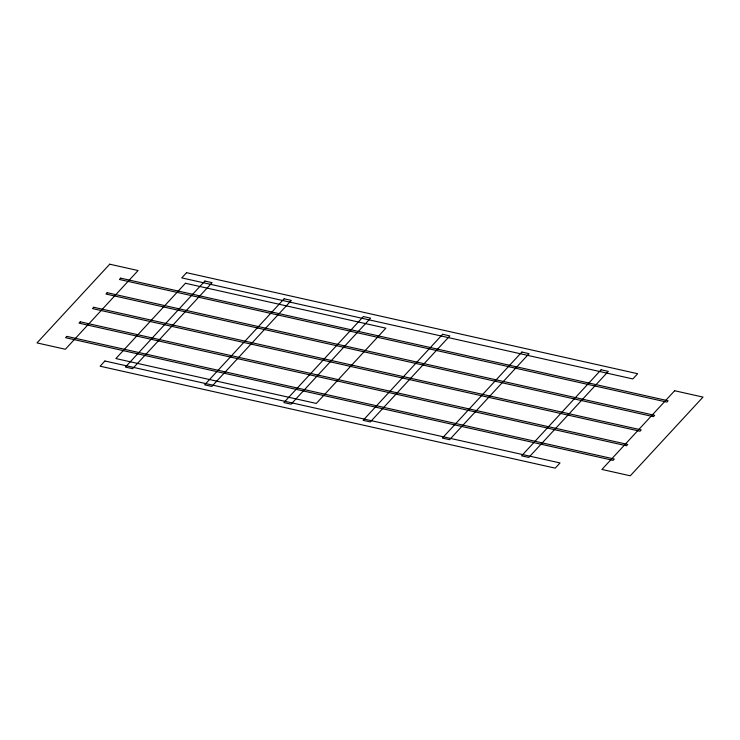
<?xml version="1.0" encoding="UTF-8"?>
<svg xmlns="http://www.w3.org/2000/svg" width="740" height="740" viewBox="0 0 740 740"><rect width="100%" height="100%" fill="white"/><g stroke="black" fill="none" stroke-linecap="round" stroke-linejoin="round"><path stroke-width="1.11" d="M109.724 264.199L37 342.907L65.351 349.262L138.075 270.553L109.724 264.199M66.813 336.386L65.592 337.708L613.072 460.345L614.293 459.022L66.813 336.386M80.272 321.826L79.041 323.149L626.53 445.785L627.751 444.453L80.272 321.826M93.721 307.267L92.5 308.589L639.98 431.226L641.201 429.894L93.721 307.267M107.18 292.707L105.95 294.03L653.429 416.666L654.66 415.334L107.18 292.707M120.629 278.147L119.408 279.47L666.888 402.107L668.109 400.775L120.629 278.147M104.932 361L100.122 366.207L555.222 468.152L560.032 462.944L104.932 361M186.545 272.671L181.735 277.879L632.848 378.936L637.667 373.719L186.545 272.671M185.453 283.263L115.884 358.558L316.304 403.448L385.873 328.162L185.453 283.263M204.897 281.043L125.402 367.077L132.599 368.696L212.103 282.661L204.897 281.043M284.142 298.793L204.638 384.828L211.844 386.447L291.338 300.412L284.142 298.793M363.377 316.544L283.882 402.579L291.079 404.188L370.583 318.154L363.377 316.544M442.622 334.295L363.118 420.329L370.324 421.939L449.818 335.904L442.622 334.295M521.857 352.046L442.363 438.08L449.569 439.69L529.063 353.655L521.857 352.046M601.102 369.796L521.598 455.831L528.804 457.44L608.308 371.406L601.102 369.796M674.649 390.739L601.925 469.447L630.277 475.802L703 397.093L674.649 390.739"/></g></svg>
